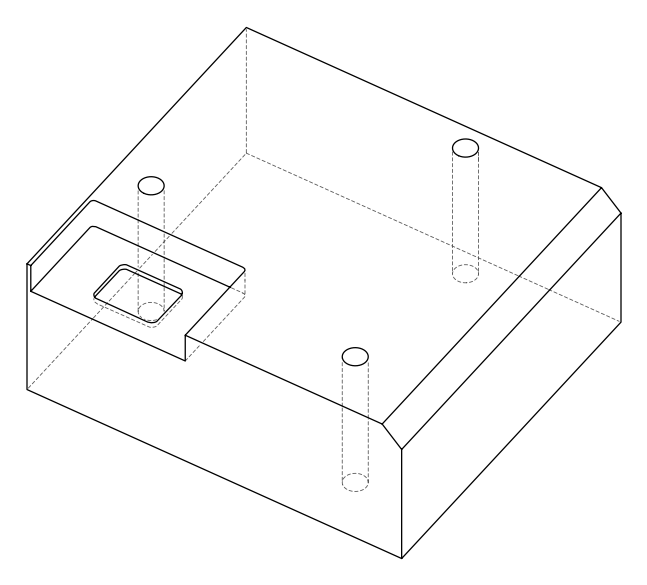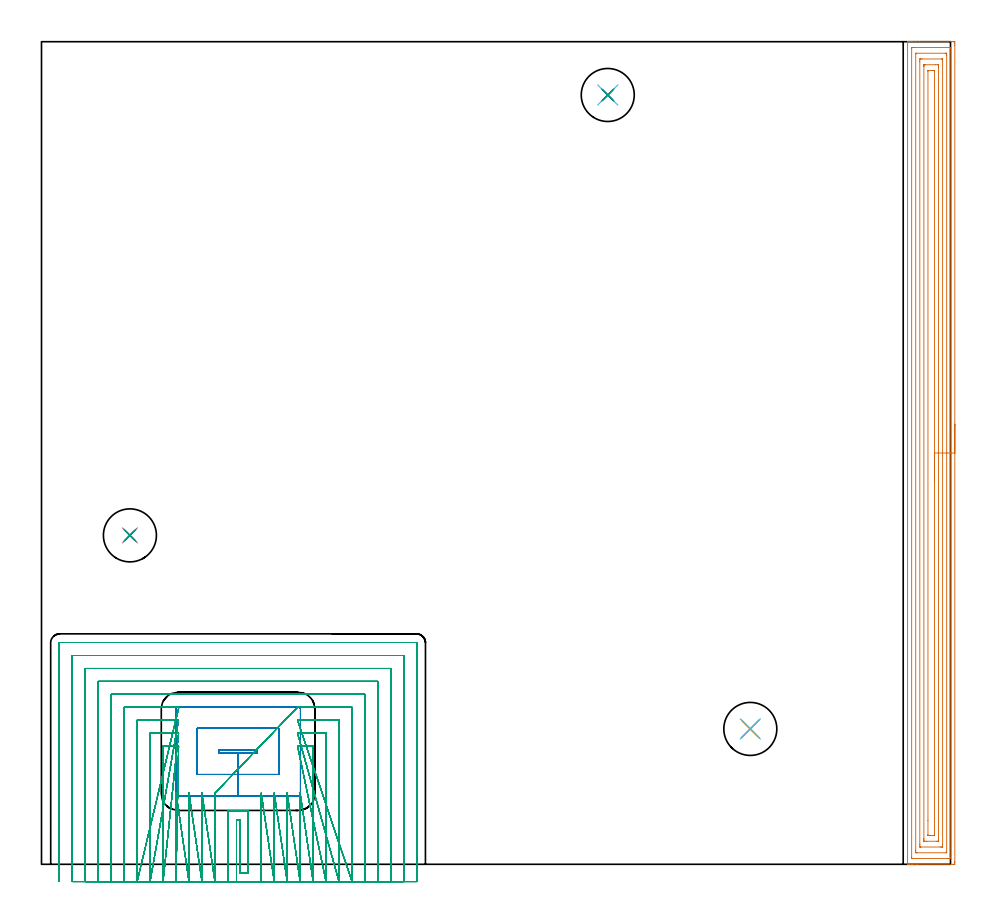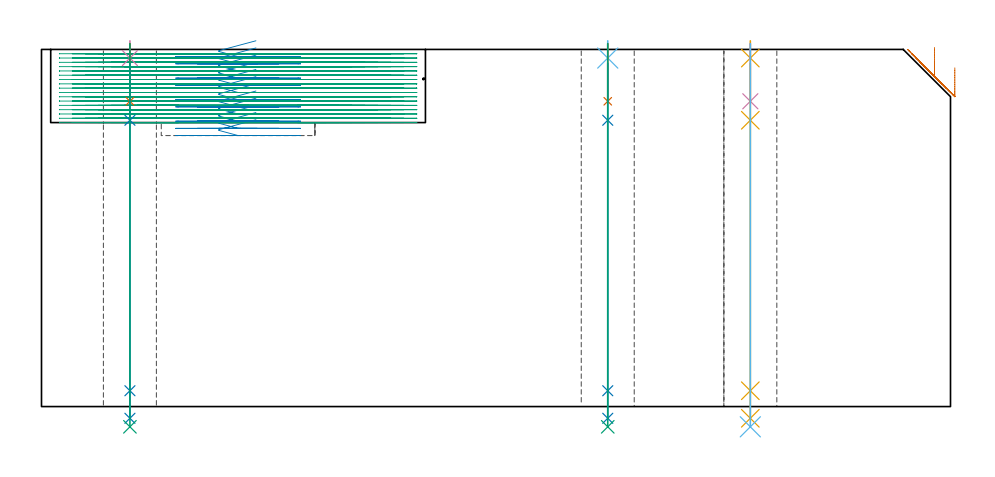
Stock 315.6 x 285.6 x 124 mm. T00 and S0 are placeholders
(PLAN: 15 operations, 12 tool changes, 160 min)
(1 AREA_MILL | FG_CHAMFER_SURFACE | UGT0205_001 | 14.03 min | 38400 mm3)
(2 MILL_RECTANGULAR_POCKET | POCKET_RECTANGULAR_STRAIGHT | UGT0201_101 | Follow Part, ap 2.5, ae 75% | 7.77 min | 64505 mm3)
(3 MILL_SLOT | SLOT_PARTIAL_RECTANGULAR | NXT0201_008 | Follow Part, ap 1.5, ae 75% | 134.37 min | 209512 mm3)
(4 SPOT_DRILL | STEP1HOLE | NXT0321_9005460120000 | 0.05 min | 172 mm3)
(5 SPOT_DRILL_1 | STEP1HOLE_1 | NXT0321_9005460120000 | 0.05 min | 173 mm3)
(6 SPOT_DRILL_2 | STEP1HOLE_2 | NXT0321_9005460120000 | 0.05 min | 182 mm3)
(7 DRILL_BLIND_HOLE_INTO_CENTER | STEP1HOLE | NXT0301_128 | 0.08 min | 1730 mm3)
(8 GUN_DRILL_THROUGH_HOLE | STEP1HOLE | UGT0307_008 | 0.61 min | 10134 mm3)
(9 DRILL_TO_ENLARGE_THROUGH_HOLE | STEP1HOLE | UGT0301_253 | 0.53 min | 20892 mm3)
(10 DRILL_BLIND_HOLE_INTO_CENTER_1 | STEP1HOLE_1 | NXT0301_128 | 0.08 min | 1728 mm3)
(11 GUN_DRILL_THROUGH_HOLE_1 | STEP1HOLE_1 | UGT0307_008 | 0.61 min | 10140 mm3)
(12 DRILL_TO_ENLARGE_THROUGH_HOLE_1 | STEP1HOLE_1 | UGT0301_253 | 0.53 min | 20884 mm3)
(13 DRILL_BLIND_HOLE_INTO_CENTER_2 | STEP1HOLE_2 | NXT0301_128 | 0.08 min | 1728 mm3)
(14 GUN_DRILL_THROUGH_HOLE_2 | STEP1HOLE_2 | UGT0307_008 | 0.61 min | 10137 mm3)
(15 DRILL_TO_ENLARGE_THROUGH_HOLE_2 | STEP1HOLE_2 | UGT0301_253 | 0.53 min | 20891 mm3)
(TOOL UGT0205_001 | Chamfer Mill 20 x 3 x 45 deg. | D20 FL50 Z2)
(TOOL UGT0201_101 | End Mill 10 mm | D10 FL12 Z2)
(TOOL NXT0201_008 | ENDMILL 6mm [2P460-0600-NA 1630] | D6 FL26 Z6)
(TOOL NXT0321_9005460120000 | NC Spot Drill, 142deg, 12mm, Carbide, Uncoated | D12 PA142 FL30 Z2)
(TOOL NXT0301_128 | Carbide Drill 12mm [861.1-1200-036A1-GP GC34] | D12 PA150 FL37.4 Z2)
(TOOL UGT0307_008 | Gun Drill 11 mm | D11 PA130 FL24 Z1)
(TOOL UGT0301_253 | Twist Drill 18.4 mm | D18.4 PA118 FL135 Z2)
(OP 1 AREA_MILL)
G17 G21 G94 G90
T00 M6
G54
G17 G0 G90 X317.1 Y152.8 S1061 M3
G43 Z134. H0
Z117.6
G94 G1 Y152.762 Z116.728 F250.
Y152.648 Z115.863
Y152.459 Z115.012
Y152.197 Z114.18
Y151.863 Z113.374
Y151.46 Z112.6
Y150.992 Z111.864
Y150.46 Z111.172
Y149.871 Z110.529
Y149.228 Z109.94
Y148.536 Z109.408
Y147.8 Z108.94
Y147.026 Z108.537
Y146.22 Z108.203
Y145.388 Z107.941
Y144.536 Z107.752
Y143.672 Z107.638
Y142.8 Z107.6
Y0.912
X317.099 Y0.629 Z107.601
X317.094 Y0.024 Z107.604
X317.092 Y0.007 Z107.606
X316.489 Y0. Z108.208
X303.989 Z120.705
X302.567 Z122.129
X302.204 Z122.492
X301.476 Z123.224
X301.198 Z123.502
X300.767 Z123.925
X300.733 Z123.958
X300.703 Y0.009 Z123.988
X300.7 Y0.182 Z124.
Y285.418
X300.703 Y285.59 Z123.988
X300.765 Y285.593 Z123.927
X301.198 Y285.6 Z123.502
X301.476 Z123.224
X302.204 Z122.492
X303.46 Z121.237
X304.882 Z119.813
X315.861 Z108.837
X316.489 Y285.597 Z108.208
X317.092 Y285.593 Z107.606
X317.094 Y285.576 Z107.604
X317.099 Y284.971 Z107.601
X317.1 Y284.359 Z107.6
Y142.8
X315.686 Z109.014
Y2.328
X315.685 Y2.238 Z109.015
X315.681 Y2.059 Z109.019
X315.679 Y2.014 Z109.021
X315.672 Y2.009 Z109.028
X315.648 Y2.005 Z109.052
X315.596 Y2.002 Z109.104
X315.12 Y2. Z109.58
X314.703 Z109.997
X302.204 Y2.001 Z122.496
X302.144 Y2.003 Z122.556
X302.128 Y2.006 Z122.572
X302.124 Y2.008 Z122.576
X302.121 Y2.031 Z122.579
X302.117 Y2.149 Z122.583
X302.115 Y2.328 Z122.585
X302.114 Y2.418 Z122.586
Y283.272
X302.115 Y283.362 Z122.585
X302.119 Y283.54 Z122.581
X302.121 Y283.586 Z122.579
X302.128 Y283.59 Z122.572
X302.152 Y283.595 Z122.548
X302.204 Y283.598 Z122.496
X302.68 Y283.6 Z122.02
X303.097 Z121.603
X315.596 Y283.599 Z109.104
X315.656 Y283.598 Z109.044
X315.672 Y283.595 Z109.028
X315.677 Y283.592 Z109.023
X315.679 Y283.569 Z109.021
X315.683 Y283.451 Z109.017
X315.685 Y283.272 Z109.015
X315.686 Y283.182 Z109.014
Y142.8
X314.272 Z110.428
X314.271 Y4.206 Z110.429
X314.27 Y4.091 Z110.43
X314.268 Y4.034 Z110.432
X314.266 Y4.013 Z110.434
X314.221 Y4.01 Z110.479
X314.015 Y4.001 Z110.685
X303.989 Y4. Z120.711
X303.784 Y4.002 Z120.916
X303.647 Y4.005 Z121.053
X303.543 Y4.01 Z121.157
X303.535 Y4.054 Z121.165
X303.533 Y4.206 Z121.167
X303.529 Y4.667 Z121.171
Y281.394
X303.53 Y281.509 Z121.17
X303.532 Y281.566 Z121.168
X303.535 Y281.586 Z121.165
X303.579 Y281.59 Z121.121
X303.785 Y281.599 Z120.915
X313.811 Y281.6 Z110.889
X314.016 Y281.598 Z110.684
X314.153 Y281.595 Z110.547
X314.257 Y281.59 Z110.443
X314.265 Y281.546 Z110.435
X314.267 Y281.394 Z110.433
X314.271 Y280.933 Z110.429
X314.272 Y142.8 Z110.428
X312.857 Z111.843
Y6.888
X312.852 Y6.06 Z111.848
X312.85 Y6.01 Z111.85
X312.801 Y6.006 Z111.899
X312.69 Y6.003 Z112.01
X312.468 Y6.001 Z112.232
X312.025 Y6. Z112.675
X305.329 Y6.001 Z119.371
X305.109 Y6.003 Z119.591
X304.999 Y6.006 Z119.701
X304.951 Y6.01 Z119.749
X304.949 Y6.049 Z119.751
X304.943 Y6.828 Z119.757
Y6.888
Y278.712
X304.948 Y279.54 Z119.752
X304.95 Y279.59 Z119.75
X304.999 Y279.594 Z119.701
X305.11 Y279.597 Z119.59
X305.332 Y279.599 Z119.368
X305.775 Y279.6 Z118.925
X312.471 Y279.599 Z112.229
X312.691 Y279.597 Z112.009
X312.801 Y279.594 Z111.899
X312.849 Y279.59 Z111.851
X312.851 Y279.551 Z111.849
X312.857 Y278.772 Z111.843
Y278.712
Y142.8
X311.443 Z113.257
Y8.677
X311.442 Y8.367 Z113.258
X311.438 Y8.054 Z113.262
X311.436 Y8.018 Z113.264
X311.426 Y8.01 Z113.274
X311.385 Y8.006 Z113.315
X311.301 Y8.002 Z113.399
X311.132 Y8.001 Z113.568
X310.915 Y8. Z113.785
X307.344 Z117.356
X306.668 Y8.002 Z118.032
X306.447 Y8.004 Z118.253
X306.375 Y8.01 Z118.325
X306.364 Y8.031 Z118.336
X306.362 Y8.089 Z118.338
X306.358 Y8.677 Z118.342
X306.357 Y8.988 Z118.343
Y276.923
X306.358 Y277.233 Z118.342
X306.362 Y277.546 Z118.338
X306.364 Y277.582 Z118.336
X306.375 Y277.59 Z118.325
X306.415 Y277.594 Z118.285
X306.499 Y277.598 Z118.201
X306.668 Y277.599 Z118.032
X306.885 Y277.6 Z117.815
X310.456 Z114.244
X311.132 Y277.598 Z113.568
X311.353 Y277.596 Z113.347
X311.425 Y277.59 Z113.275
X311.436 Y277.569 Z113.264
X311.439 Y277.511 Z113.261
X311.442 Y276.923 Z113.258
X311.443 Y276.612 Z113.257
Y142.8
X310.029 Z114.671
X310.028 Y10.465 Z114.672
X310.025 Y10.123 Z114.675
X310.022 Y10.04 Z114.678
X310.016 Y10.01 Z114.684
X309.965 Y10.007 Z114.735
X309.809 Y10.001 Z114.891
X308.454 Y10. Z116.246
X308.024 Y10.002 Z116.676
X307.821 Y10.009 Z116.879
X307.778 Y10.012 Z116.922
X307.775 Y10.086 Z116.925
X307.772 Y10.253 Z116.928
X307.771 Y15.203 Z116.929
X307.772 Y275.135 Z116.928
X307.775 Y275.477 Z116.925
X307.778 Y275.56 Z116.922
X307.784 Y275.59 Z116.916
X307.835 Y275.593 Z116.865
X307.991 Y275.599 Z116.709
X309.346 Y275.6 Z115.354
X309.776 Y275.598 Z114.924
X309.979 Y275.591 Z114.721
X310.022 Y275.588 Z114.678
X310.025 Y275.514 Z114.675
X310.028 Y275.347 Z114.672
X310.029 Y270.337 Z114.671
Y142.8
Y141.928 Z114.709
Y141.064 Z114.823
Y140.212 Z115.012
Y139.38 Z115.274
Y138.574 Z115.608
Y137.8 Z116.011
Y137.064 Z116.48
Y136.372 Z117.011
Y135.729 Z117.6
Y135.14 Z118.243
Y134.608 Z118.935
Y134.14 Z119.671
Y133.737 Z120.445
Y133.403 Z121.251
Y133.141 Z122.083
Y132.952 Z122.935
Y132.838 Z123.799
Y132.8 Z124.671
G0 Z134.
M5
M2
(OP 2 MILL_RECTANGULAR_POCKET)
G17 G21 G94 G90
T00 M6
G54
G17 G0 G90 X74.445 Y39.7 S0 M3
G43 Z134. H0
Z127.
G94 G1 X61.6 Z123.558 F250.
Y38.7 Z123.29
X68.25 Z121.508
X74.9 F500.
Y39.7
X61.6
Y38.7
X68.25
Y31.2
X82.4
Y47.2
X54.1
Y31.2
X68.25
Y23.7
X89.1
G3 X89.9 Y24.5 R0.8
G1 Y53.9
G3 X89.1 Y54.7 R0.8
G1 X47.4
G3 X46.6 Y53.9 R0.8
G1 Y24.5
G3 X47.4 Y23.7 R0.8
G1 X68.25
X69.25
G0 X74.445 Y39.7 Z124.508
G1 X61.6 Z121.066 F250.
Y38.7 Z120.798
X68.25 Z119.017
X74.9 F500.
Y39.7
X61.6
Y38.7
X68.25
Y31.2
X82.4
Y47.2
X54.1
Y31.2
X68.25
Y23.7
X89.1
G3 X89.9 Y24.5 R0.8
G1 Y53.9
G3 X89.1 Y54.7 R0.8
G1 X47.4
G3 X46.6 Y53.9 R0.8
G1 Y24.5
G3 X47.4 Y23.7 R0.8
G1 X68.25
X69.25
G0 X74.445 Y39.7 Z122.017
G1 X61.6 Z118.575 F250.
Y38.7 Z118.307
X68.25 Z116.525
X74.9 F500.
Y39.7
X61.6
Y38.7
X68.25
Y31.2
X82.4
Y47.2
X54.1
Y31.2
X68.25
Y23.7
X89.1
G3 X89.9 Y24.5 R0.8
G1 Y53.9
G3 X89.1 Y54.7 R0.8
G1 X47.4
G3 X46.6 Y53.9 R0.8
G1 Y24.5
G3 X47.4 Y23.7 R0.8
G1 X68.25
X69.25
G0 X74.445 Y39.7 Z119.525
G1 X61.6 Z116.083 F250.
Y38.7 Z115.815
X68.25 Z114.033
X74.9 F500.
Y39.7
X61.6
Y38.7
X68.25
Y31.2
X82.4
Y47.2
X54.1
Y31.2
X68.25
Y23.7
X89.1
G3 X89.9 Y24.5 R0.8
G1 Y53.9
G3 X89.1 Y54.7 R0.8
G1 X47.4
G3 X46.6 Y53.9 R0.8
G1 Y24.5
G3 X47.4 Y23.7 R0.8
G1 X68.25
X69.25
G0 X74.445 Y39.7 Z117.033
G1 X61.6 Z113.591 F250.
Y38.7 Z113.323
X68.25 Z111.542
X74.9 F500.
Y39.7
X61.6
Y38.7
X68.25
Y31.2
X82.4
Y47.2
X54.1
Y31.2
X68.25
Y23.7
X89.1
G3 X89.9 Y24.5 R0.8
G1 Y53.9
G3 X89.1 Y54.7 R0.8
G1 X47.4
G3 X46.6 Y53.9 R0.8
G1 Y24.5
G3 X47.4 Y23.7 R0.8
G1 X68.25
X69.25
G0 X74.445 Y39.7 Z114.542
G1 X61.6 Z111.1 F250.
Y38.7 Z110.832
X68.25 Z109.05
X74.9 F500.
Y39.7
X61.6
Y38.7
X68.25
Y31.2
X82.4
Y47.2
X54.1
Y31.2
X68.25
Y23.7
X89.1
G3 X89.9 Y24.5 R0.8
G1 Y53.9
G3 X89.1 Y54.7 R0.8
G1 X47.4
G3 X46.6 Y53.9 R0.8
G1 Y24.5
G3 X47.4 Y23.7 R0.8
G1 X68.25
X69.25
G0 X74.445 Y39.7 Z112.05
G1 X61.6 Z108.608 F250.
Y38.7 Z108.34
X68.25 Z106.558
X74.9 F500.
Y39.7
X61.6
Y38.7
X68.25
Y31.2
X82.4
Y47.2
X54.1
Y31.2
X68.25
Y23.7
X89.1
G3 X89.9 Y24.5 R0.8
G1 Y53.9
G3 X89.1 Y54.7 R0.8
G1 X47.4
G3 X46.6 Y53.9 R0.8
G1 Y24.5
G3 X47.4 Y23.7 R0.8
G1 X68.25
X69.25
G0 X74.445 Y39.7 Z109.558
G1 X61.6 Z106.116 F250.
Y38.7 Z105.848
X68.25 Z104.067
X74.9 F500.
Y39.7
X61.6
Y38.7
X68.25
Y31.2
X82.4
Y47.2
X54.1
Y31.2
X68.25
Y23.7
X89.1
G3 X89.9 Y24.5 R0.8
G1 Y53.9
G3 X89.1 Y54.7 R0.8
G1 X47.4
G3 X46.6 Y53.9 R0.8
G1 Y24.5
G3 X47.4 Y23.7 R0.8
G1 X68.25
X69.25
G0 X74.445 Y39.7 Z107.067
G1 X61.6 Z103.625 F250.
Y38.7 Z103.357
X68.25 Z101.575
X74.9 F500.
Y39.7
X61.6
Y38.7
X68.25
Y31.2
X82.4
Y47.2
X54.1
Y31.2
X68.25
Y23.7
X89.1
G3 X89.9 Y24.5 R0.8
G1 Y53.9
G3 X89.1 Y54.7 R0.8
G1 X47.4
G3 X46.6 Y53.9 R0.8
G1 Y24.5
G3 X47.4 Y23.7 R0.8
G1 X68.25
X69.25
G0 X74.445 Y39.7 Z104.575
G1 X61.6 Z101.133 F250.
Y38.7 Z100.865
X68.25 Z99.083
X74.9 F500.
Y39.7
X61.6
Y38.7
X68.25
Y31.2
X82.4
Y47.2
X54.1
Y31.2
X68.25
Y23.7
X89.1
G3 X89.9 Y24.5 R0.8
G1 Y53.9
G3 X89.1 Y54.7 R0.8
G1 X47.4
G3 X46.6 Y53.9 R0.8
G1 Y24.5
G3 X47.4 Y23.7 R0.8
G1 X68.25
X69.25
G0 X74.445 Y39.7 Z102.083
G1 X61.6 Z98.641 F250.
Y38.7 Z98.374
X68.25 Z96.592
X74.9 F500.
Y39.7
X61.6
Y38.7
X68.25
Y31.2
X82.4
Y47.2
X54.1
Y31.2
X68.25
Y23.7
X89.1
G3 X89.9 Y24.5 R0.8
G1 Y53.9
G3 X89.1 Y54.7 R0.8
G1 X47.4
G3 X46.6 Y53.9 R0.8
G1 Y24.5
G3 X47.4 Y23.7 R0.8
G1 X68.25
X69.25
G0 X74.445 Y39.7 Z99.592
G1 X61.6 Z96.15 F250.
Y38.7 Z95.882
X68.25 Z94.1
X74.9 F500.
Y39.7
X61.6
Y38.7
X68.25
Y31.2
X82.4
Y47.2
X54.1
Y31.2
X68.25
Y23.7
X89.1
G3 X89.9 Y24.5 R0.8
G1 Y53.9
G3 X89.1 Y54.7 R0.8
G1 X47.4
G3 X46.6 Y53.9 R0.8
G1 Y24.5
G3 X47.4 Y23.7 R0.8
G1 X68.25
X69.25
G0 Z134.
M5
M2
(OP 3 MILL_SLOT)
G17 G21 G94 G90
T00 M6
G54
G17 G0 G90 X67.7 Y-6. S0 M3
G43 Z134. H1
Z122.506
G94 G1 Y-3. F250.
Y15.5 F500.
X68.8
Y-3.
X71.8
Y18.5
X64.7
Y-3.
Y-6. F250.
X76.3
Y-3.
Y21.7 F500.
Y24.7 F250.
X80.8 Y-6. F500.
Y-3. F250.
Y21.7 F500.
Y24.7 F250.
X85.3 Y-6. F500.
Y-3. F250.
Y21.7 F500.
Y24.7 F250.
X89.8 Y-6. F500.
Y-3. F250.
Y21.8 F500.
Y24.8 F250.
X94.3 Y-6. F500.
Y-3. F250.
Y41. F500.
X91.9
X88.9 F250.
X98.8 Y-6. F500.
Y-3. F250.
Y45.5 F500.
X91.9
X88.9 F250.
X103.3 Y-6. F500.
Y-3. F250.
Y50. F500.
X91.9
X88.9 F250.
X107.8 Y-6. F500.
Y-3. F250.
Y54.5 F500.
X91.824
X88.824 F250.
X60.2 Y24.7 F500.
Y21.7 F250.
Y-3. F500.
Y-6. F250.
X55.7 Y24.7 F500.
Y21.7 F250.
Y-3. F500.
Y-6. F250.
X51.2 Y24.7 F500.
Y21.7 F250.
Y-3. F500.
Y-6. F250.
X46.7 Y24.802 F500.
Y21.802 F250.
Y-3. F500.
Y-6. F250.
X47.6 Y41. F500.
X44.6 F250.
X42.2 F500.
Y-3.
Y-6. F250.
X47.6 Y45.5 F500.
X44.6 F250.
X37.7 F500.
Y-3.
Y-6. F250.
X47.6 Y50. F500.
X44.6 F250.
X33.2 F500.
Y-3.
Y-6. F250.
X47.675 Y54.5 F500.
X44.675 F250.
X28.7 F500.
Y-3.
Y-6. F250.
X112.3
Y-3.
Y59. F500.
X24.2
Y-3.
Y-6. F250.
X116.8
Y-3.
Y63.5 F500.
X19.7
Y-3.
Y-6. F250.
X121.3
Y-3.
Y68. F500.
X15.2
Y-3.
Y-6. F250.
X125.8
Y-3.
Y72.5 F500.
X10.7
Y-3.
Y-6. F250.
X130.3
Y-3.
Y76.9 F500.
X130.295 Y76.955
X130.255 Y76.995
X130.2 Y77.
X6.3
X6.245 Y76.995
X6.205 Y76.955
X6.2 Y76.9
Y-3.
Y-6. F250.
G0 X67.7 Z121.012
G1 Y-3.
Y15.5 F500.
X68.8
Y-3.
X71.8
Y18.5
X64.7
Y-3.
Y-6. F250.
X76.3
Y-3.
Y21.7 F500.
Y24.7 F250.
X80.8 Y-6. F500.
Y-3. F250.
Y21.7 F500.
Y24.7 F250.
X85.3 Y-6. F500.
Y-3. F250.
Y21.7 F500.
Y24.7 F250.
X89.8 Y-6. F500.
Y-3. F250.
Y21.801 F500.
Y24.801 F250.
X94.3 Y-6. F500.
Y-3. F250.
Y41. F500.
X91.9
X88.9 F250.
X98.8 Y-6. F500.
Y-3. F250.
Y45.5 F500.
X91.9
X88.9 F250.
X103.3 Y-6. F500.
Y-3. F250.
Y50. F500.
X91.9
X88.9 F250.
X107.8 Y-6. F500.
Y-3. F250.
Y54.5 F500.
X91.824
X88.824 F250.
X60.2 Y24.7 F500.
Y21.7 F250.
Y-3. F500.
Y-6. F250.
X55.7 Y24.7 F500.
Y21.7 F250.
Y-3. F500.
Y-6. F250.
X51.2 Y24.7 F500.
Y21.7 F250.
Y-3. F500.
Y-6. F250.
X46.7 Y24.802 F500.
Y21.802 F250.
Y-3. F500.
Y-6. F250.
X47.6 Y41. F500.
X44.6 F250.
X42.2 F500.
Y-3.
Y-6. F250.
X47.6 Y45.5 F500.
X44.6 F250.
X37.7 F500.
Y-3.
Y-6. F250.
X47.6 Y50. F500.
X44.6 F250.
X33.2 F500.
Y-3.
Y-6. F250.
X47.675 Y54.5 F500.
X44.675 F250.
X28.7 F500.
Y-3.
Y-6. F250.
X112.3
Y-3.
Y59. F500.
X24.2
Y-3.
Y-6. F250.
X116.8
Y-3.
Y63.5 F500.
X19.7
Y-3.
Y-6. F250.
X121.3
Y-3.
Y68. F500.
X15.2
Y-3.
Y-6. F250.
X125.8
Y-3.
Y72.5 F500.
X10.7
Y-3.
Y-6. F250.
X130.3
Y-3.
Y76.9 F500.
X130.295 Y76.955
X130.255 Y76.995
X130.2 Y77.
X6.3
X6.245 Y76.995
X6.205 Y76.955
X6.2 Y76.9
Y-3.
Y-6. F250.
G0 X67.7 Z119.518
G1 Y-3.
Y15.5 F500.
X68.8
Y-3.
X71.8
Y18.5
X64.7
Y-3.
Y-6. F250.
X76.3
Y-3.
Y21.7 F500.
Y24.7 F250.
X80.8 Y-6. F500.
Y-3. F250.
Y21.7 F500.
Y24.7 F250.
X85.3 Y-6. F500.
Y-3. F250.
Y21.7 F500.
Y24.7 F250.
X89.8 Y-6. F500.
Y-3. F250.
Y21.801 F500.
Y24.801 F250.
X94.3 Y-6. F500.
Y-3. F250.
Y41. F500.
X91.9
X88.9 F250.
X98.8 Y-6. F500.
Y-3. F250.
Y45.5 F500.
X91.9
X88.9 F250.
X103.3 Y-6. F500.
Y-3. F250.
Y50. F500.
X91.9
X88.9 F250.
X107.8 Y-6. F500.
Y-3. F250.
Y54.5 F500.
X91.824
X88.824 F250.
X60.2 Y24.7 F500.
Y21.7 F250.
Y-3. F500.
Y-6. F250.
X55.7 Y24.7 F500.
Y21.7 F250.
Y-3. F500.
Y-6. F250.
X51.2 Y24.7 F500.
Y21.7 F250.
Y-3. F500.
Y-6. F250.
X46.7 Y24.802 F500.
Y21.802 F250.
Y-3. F500.
Y-6. F250.
X47.6 Y41. F500.
X44.6 F250.
X42.2 F500.
Y-3.
Y-6. F250.
X47.6 Y45.5 F500.
X44.6 F250.
X37.7 F500.
Y-3.
Y-6. F250.
X47.6 Y50. F500.
X44.6 F250.
X33.2 F500.
Y-3.
Y-6. F250.
X47.675 Y54.5 F500.
X44.675 F250.
X28.7 F500.
Y-3.
Y-6. F250.
X112.3
Y-3.
Y59. F500.
X24.2
Y-3.
Y-6. F250.
X116.8
Y-3.
Y63.5 F500.
X19.7
Y-3.
Y-6. F250.
X121.3
Y-3.
Y68. F500.
X15.2
Y-3.
Y-6. F250.
X125.8
Y-3.
Y72.5 F500.
X10.7
Y-3.
Y-6. F250.
X130.3
Y-3.
Y76.9 F500.
X130.295 Y76.955
X130.255 Y76.995
X130.2 Y77.
X6.3
X6.245 Y76.995
X6.205 Y76.955
X6.2 Y76.9
Y-3.
Y-6. F250.
G0 X67.7 Z118.023
G1 Y-3.
Y15.5 F500.
X68.8
Y-3.
X71.8
Y18.5
X64.7
Y-3.
Y-6. F250.
X76.3
Y-3.
Y21.7 F500.
Y24.7 F250.
X80.8 Y-6. F500.
Y-3. F250.
Y21.7 F500.
Y24.7 F250.
X85.3 Y-6. F500.
Y-3. F250.
Y21.7 F500.
Y24.7 F250.
X89.8 Y-6. F500.
Y-3. F250.
Y21.801 F500.
Y24.801 F250.
X94.3 Y-6. F500.
Y-3. F250.
Y41. F500.
X91.9
X88.9 F250.
X98.8 Y-6. F500.
Y-3. F250.
Y45.5 F500.
X91.9
X88.9 F250.
X103.3 Y-6. F500.
Y-3. F250.
Y50. F500.
X91.9
X88.9 F250.
X107.8 Y-6. F500.
Y-3. F250.
Y54.5 F500.
X91.824
X88.824 F250.
X60.2 Y24.7 F500.
Y21.7 F250.
Y-3. F500.
Y-6. F250.
X55.7 Y24.7 F500.
Y21.7 F250.
Y-3. F500.
Y-6. F250.
X51.2 Y24.7 F500.
Y21.7 F250.
Y-3. F500.
Y-6. F250.
X46.7 Y24.802 F500.
Y21.802 F250.
Y-3. F500.
Y-6. F250.
X47.6 Y41. F500.
X44.6 F250.
X42.2 F500.
Y-3.
Y-6. F250.
X47.6 Y45.5 F500.
X44.6 F250.
X37.7 F500.
Y-3.
Y-6. F250.
X47.6 Y50. F500.
X44.6 F250.
X33.2 F500.
Y-3.
Y-6. F250.
X47.675 Y54.5 F500.
X44.675 F250.
X28.7 F500.
Y-3.
Y-6. F250.
X112.3
Y-3.
Y59. F500.
X24.2
Y-3.
Y-6. F250.
X116.8
Y-3.
Y63.5 F500.
X19.7
Y-3.
Y-6. F250.
X121.3
Y-3.
Y68. F500.
X15.2
Y-3.
Y-6. F250.
X125.8
Y-3.
Y72.5 F500.
X10.7
Y-3.
Y-6. F250.
X130.3
Y-3.
Y76.9 F500.
X130.295 Y76.955
X130.255 Y76.995
X130.2 Y77.
X6.3
X6.245 Y76.995
X6.205 Y76.955
X6.2 Y76.9
Y-3.
Y-6. F250.
G0 X67.7 Z116.529
G1 Y-3.
Y15.5 F500.
X68.8
Y-3.
X71.8
Y18.5
X64.7
Y-3.
Y-6. F250.
X76.3
Y-3.
Y21.7 F500.
Y24.7 F250.
X80.8 Y-6. F500.
Y-3. F250.
Y21.7 F500.
Y24.7 F250.
X85.3 Y-6. F500.
Y-3. F250.
Y21.7 F500.
Y24.7 F250.
X89.8 Y-6. F500.
Y-3. F250.
Y21.801 F500.
Y24.801 F250.
X94.3 Y-6. F500.
Y-3. F250.
Y41. F500.
X91.9
X88.9 F250.
X98.8 Y-6. F500.
Y-3. F250.
Y45.5 F500.
X91.9
X88.9 F250.
X103.3 Y-6. F500.
Y-3. F250.
Y50. F500.
X91.9
X88.9 F250.
X107.8 Y-6. F500.
Y-3. F250.
Y54.5 F500.
X91.824
X88.824 F250.
X60.2 Y24.7 F500.
Y21.7 F250.
Y-3. F500.
Y-6. F250.
X55.7 Y24.7 F500.
Y21.7 F250.
Y-3. F500.
Y-6. F250.
X51.2 Y24.7 F500.
Y21.7 F250.
Y-3. F500.
Y-6. F250.
X46.7 Y24.802 F500.
Y21.802 F250.
Y-3. F500.
Y-6. F250.
X47.6 Y41. F500.
X44.6 F250.
X42.2 F500.
Y-3.
Y-6. F250.
X47.6 Y45.5 F500.
X44.6 F250.
X37.7 F500.
Y-3.
Y-6. F250.
X47.6 Y50. F500.
X44.6 F250.
X33.2 F500.
Y-3.
Y-6. F250.
X47.675 Y54.5 F500.
X44.675 F250.
X28.7 F500.
Y-3.
Y-6. F250.
X112.3
Y-3.
Y59. F500.
X24.2
Y-3.
Y-6. F250.
X116.8
Y-3.
Y63.5 F500.
X19.7
Y-3.
Y-6. F250.
X121.3
Y-3.
Y68. F500.
X15.2
Y-3.
Y-6. F250.
X125.8
Y-3.
Y72.5 F500.
X10.7
Y-3.
Y-6. F250.
X130.3
Y-3.
Y76.9 F500.
X130.295 Y76.955
X130.255 Y76.995
X130.2 Y77.
X6.3
X6.245 Y76.995
X6.205 Y76.955
X6.2 Y76.9
Y-3.
Y-6. F250.
G0 X67.7 Z115.035
G1 Y-3.
Y15.5 F500.
X68.8
Y-3.
X71.8
Y18.5
X64.7
Y-3.
Y-6. F250.
X76.3
Y-3.
Y21.7 F500.
Y24.7 F250.
X80.8 Y-6. F500.
Y-3. F250.
Y21.7 F500.
Y24.7 F250.
X85.3 Y-6. F500.
Y-3. F250.
Y21.7 F500.
Y24.7 F250.
X89.8 Y-6. F500.
Y-3. F250.
Y21.8 F500.
Y24.8 F250.
X94.3 Y-6. F500.
Y-3. F250.
Y41. F500.
X91.9
X88.9 F250.
X98.8 Y-6. F500.
Y-3. F250.
Y45.5 F500.
X91.9
X88.9 F250.
X103.3 Y-6. F500.
Y-3. F250.
Y50. F500.
X91.9
X88.9 F250.
X107.8 Y-6. F500.
Y-3. F250.
Y54.5 F500.
X91.824
X88.824 F250.
X60.2 Y24.7 F500.
Y21.7 F250.
Y-3. F500.
Y-6. F250.
X55.7 Y24.7 F500.
Y21.7 F250.
Y-3. F500.
Y-6. F250.
X51.2 Y24.7 F500.
Y21.7 F250.
Y-3. F500.
Y-6. F250.
X46.7 Y24.802 F500.
Y21.802 F250.
Y-3. F500.
Y-6. F250.
X47.6 Y41. F500.
X44.6 F250.
X42.2 F500.
Y-3.
Y-6. F250.
X47.6 Y45.5 F500.
X44.6 F250.
X37.7 F500.
Y-3.
Y-6. F250.
X47.6 Y50. F500.
X44.6 F250.
X33.2 F500.
Y-3.
Y-6. F250.
X47.675 Y54.5 F500.
X44.675 F250.
X28.7 F500.
Y-3.
Y-6. F250.
X112.3
Y-3.
Y59. F500.
X24.2
Y-3.
Y-6. F250.
X116.8
Y-3.
Y63.5 F500.
X19.7
Y-3.
Y-6. F250.
X121.3
Y-3.
Y68. F500.
X15.2
Y-3.
Y-6. F250.
X125.8
Y-3.
Y72.5 F500.
X10.7
Y-3.
Y-6. F250.
X130.3
Y-3.
Y76.9 F500.
X130.295 Y76.955
X130.255 Y76.995
X130.2 Y77.
X6.3
X6.245 Y76.995
X6.205 Y76.955
X6.2 Y76.9
Y-3.
Y-6. F250.
G0 X67.7 Z113.541
G1 Y-3.
Y15.5 F500.
X68.8
Y-3.
X71.8
Y18.5
X64.7
Y-3.
Y-6. F250.
X76.3
Y-3.
Y21.7 F500.
Y24.7 F250.
X80.8 Y-6. F500.
Y-3. F250.
Y21.7 F500.
Y24.7 F250.
X85.3 Y-6. F500.
Y-3. F250.
Y21.7 F500.
Y24.7 F250.
X89.8 Y-6. F500.
Y-3. F250.
Y21.8 F500.
Y24.8 F250.
X94.3 Y-6. F500.
Y-3. F250.
Y41. F500.
X91.9
X88.9 F250.
X98.8 Y-6. F500.
Y-3. F250.
Y45.5 F500.
X91.9
X88.9 F250.
X103.3 Y-6. F500.
Y-3. F250.
Y50. F500.
X91.9
X88.9 F250.
X107.8 Y-6. F500.
Y-3. F250.
Y54.5 F500.
X91.824
X88.824 F250.
X60.2 Y24.7 F500.
Y21.7 F250.
Y-3. F500.
Y-6. F250.
X55.7 Y24.7 F500.
Y21.7 F250.
Y-3. F500.
Y-6. F250.
X51.2 Y24.7 F500.
Y21.7 F250.
Y-3. F500.
Y-6. F250.
X46.7 Y24.802 F500.
Y21.802 F250.
Y-3. F500.
Y-6. F250.
X47.6 Y41. F500.
X44.6 F250.
X42.2 F500.
Y-3.
Y-6. F250.
X47.6 Y45.5 F500.
X44.6 F250.
X37.7 F500.
Y-3.
Y-6. F250.
X47.6 Y50. F500.
X44.6 F250.
X33.2 F500.
Y-3.
Y-6. F250.
X47.675 Y54.5 F500.
X44.675 F250.
X28.7 F500.
Y-3.
Y-6. F250.
X112.3
Y-3.
Y59. F500.
X24.2
Y-3.
Y-6. F250.
X116.8
Y-3.
Y63.5 F500.
X19.7
Y-3.
Y-6. F250.
X121.3
Y-3.
Y68. F500.
X15.2
Y-3.
Y-6. F250.
X125.8
Y-3.
Y72.5 F500.
X10.7
Y-3.
Y-6. F250.
X130.3
Y-3.
Y76.9 F500.
X130.295 Y76.955
X130.255 Y76.995
X130.2 Y77.
X6.3
X6.245 Y76.995
X6.205 Y76.955
X6.2 Y76.9
Y-3.
Y-6. F250.
G0 X67.7 Z112.047
G1 Y-3.
Y15.5 F500.
X68.8
Y-3.
X71.8
Y18.5
X64.7
Y-3.
Y-6. F250.
X76.3
Y-3.
Y21.7 F500.
Y24.7 F250.
X80.8 Y-6. F500.
Y-3. F250.
Y21.7 F500.
Y24.7 F250.
X85.3 Y-6. F500.
Y-3. F250.
Y21.7 F500.
Y24.7 F250.
X89.8 Y-6. F500.
Y-3. F250.
Y21.8 F500.
Y24.8 F250.
X94.3 Y-6. F500.
Y-3. F250.
Y41. F500.
X91.9
X88.9 F250.
X98.8 Y-6. F500.
Y-3. F250.
Y45.5 F500.
X91.9
X88.9 F250.
X103.3 Y-6. F500.
Y-3. F250.
Y50. F500.
X91.9
X88.9 F250.
X107.8 Y-6. F500.
Y-3. F250.
Y54.5 F500.
X91.824
X88.824 F250.
X60.2 Y24.7 F500.
Y21.7 F250.
Y-3. F500.
Y-6. F250.
X55.7 Y24.7 F500.
Y21.7 F250.
Y-3. F500.
Y-6. F250.
X51.2 Y24.7 F500.
Y21.7 F250.
Y-3. F500.
Y-6. F250.
X46.7 Y24.802 F500.
Y21.802 F250.
Y-3. F500.
Y-6. F250.
X47.6 Y41. F500.
X44.6 F250.
X42.2 F500.
Y-3.
Y-6. F250.
X47.6 Y45.5 F500.
X44.6 F250.
X37.7 F500.
Y-3.
Y-6. F250.
X47.6 Y50. F500.
X44.6 F250.
X33.2 F500.
Y-3.
Y-6. F250.
X47.675 Y54.5 F500.
X44.675 F250.
X28.7 F500.
Y-3.
Y-6. F250.
X112.3
Y-3.
Y59. F500.
X24.2
Y-3.
Y-6. F250.
X116.8
Y-3.
Y63.5 F500.
X19.7
Y-3.
Y-6. F250.
X121.3
Y-3.
Y68. F500.
X15.2
Y-3.
Y-6. F250.
X125.8
Y-3.
Y72.5 F500.
X10.7
Y-3.
Y-6. F250.
X130.3
Y-3.
Y76.9 F500.
X130.295 Y76.955
X130.255 Y76.995
X130.2 Y77.
X6.3
X6.245 Y76.995
X6.205 Y76.955
X6.2 Y76.9
Y-3.
Y-6. F250.
G0 X67.7 Z110.553
G1 Y-3.
Y15.5 F500.
X68.8
Y-3.
X71.8
Y18.5
X64.7
Y-3.
Y-6. F250.
X76.3
Y-3.
Y21.7 F500.
Y24.7 F250.
X80.8 Y-6. F500.
Y-3. F250.
Y21.7 F500.
Y24.7 F250.
X85.3 Y-6. F500.
Y-3. F250.
Y21.7 F500.
Y24.7 F250.
X89.8 Y-6. F500.
Y-3. F250.
Y21.8 F500.
Y24.8 F250.
X94.3 Y-6. F500.
Y-3. F250.
Y41. F500.
X91.9
X88.9 F250.
X98.8 Y-6. F500.
Y-3. F250.
Y45.5 F500.
X91.9
X88.9 F250.
X103.3 Y-6. F500.
Y-3. F250.
Y50. F500.
X91.9
X88.9 F250.
X107.8 Y-6. F500.
Y-3. F250.
Y54.5 F500.
X91.824
X88.824 F250.
X60.2 Y24.7 F500.
Y21.7 F250.
Y-3. F500.
Y-6. F250.
X55.7 Y24.7 F500.
Y21.7 F250.
Y-3. F500.
Y-6. F250.
X51.2 Y24.7 F500.
Y21.7 F250.
Y-3. F500.
Y-6. F250.
X46.7 Y24.802 F500.
Y21.802 F250.
Y-3. F500.
Y-6. F250.
X47.6 Y41. F500.
X44.6 F250.
X42.2 F500.
Y-3.
Y-6. F250.
X47.6 Y45.5 F500.
X44.6 F250.
X37.7 F500.
Y-3.
Y-6. F250.
X47.6 Y50. F500.
X44.6 F250.
X33.2 F500.
Y-3.
Y-6. F250.
X47.675 Y54.5 F500.
X44.675 F250.
X28.7 F500.
Y-3.
Y-6. F250.
X112.3
Y-3.
Y59. F500.
X24.2
Y-3.
Y-6. F250.
X116.8
Y-3.
Y63.5 F500.
X19.7
Y-3.
Y-6. F250.
X121.3
Y-3.
Y68. F500.
X15.2
Y-3.
Y-6. F250.
X125.8
Y-3.
Y72.5 F500.
X10.7
Y-3.
Y-6. F250.
X130.3
Y-3.
Y76.9 F500.
X130.295 Y76.955
X130.255 Y76.995
X130.2 Y77.
X6.3
X6.245 Y76.995
X6.205 Y76.955
X6.2 Y76.9
Y-3.
Y-6. F250.
G0 X67.7 Z109.059
G1 Y-3.
Y15.5 F500.
X68.8
Y-3.
X71.8
Y18.5
X64.7
Y-3.
Y-6. F250.
X76.3
Y-3.
Y21.7 F500.
Y24.7 F250.
X80.8 Y-6. F500.
Y-3. F250.
Y21.7 F500.
Y24.7 F250.
X85.3 Y-6. F500.
Y-3. F250.
Y21.7 F500.
Y24.7 F250.
X89.8 Y-6. F500.
Y-3. F250.
Y21.8 F500.
Y24.8 F250.
X94.3 Y-6. F500.
Y-3. F250.
Y41. F500.
X91.9
X88.9 F250.
X98.8 Y-6. F500.
Y-3. F250.
Y45.5 F500.
X91.9
X88.9 F250.
X103.3 Y-6. F500.
Y-3. F250.
Y50. F500.
X91.9
X88.9 F250.
X107.8 Y-6. F500.
Y-3. F250.
Y54.5 F500.
X91.824
X88.824 F250.
X60.2 Y24.7 F500.
Y21.7 F250.
Y-3. F500.
Y-6. F250.
X55.7 Y24.7 F500.
Y21.7 F250.
Y-3. F500.
Y-6. F250.
X51.2 Y24.7 F500.
Y21.7 F250.
Y-3. F500.
Y-6. F250.
X46.7 Y24.802 F500.
Y21.802 F250.
Y-3. F500.
Y-6. F250.
X47.6 Y41. F500.
X44.6 F250.
X42.2 F500.
Y-3.
Y-6. F250.
X47.6 Y45.5 F500.
X44.6 F250.
X37.7 F500.
Y-3.
Y-6. F250.
X47.6 Y50. F500.
X44.6 F250.
X33.2 F500.
Y-3.
Y-6. F250.
X47.675 Y54.5 F500.
X44.675 F250.
X28.7 F500.
Y-3.
Y-6. F250.
X112.3
Y-3.
Y59. F500.
X24.2
Y-3.
Y-6. F250.
X116.8
Y-3.
Y63.5 F500.
X19.7
Y-3.
Y-6. F250.
X121.3
Y-3.
Y68. F500.
X15.2
Y-3.
Y-6. F250.
X125.8
Y-3.
Y72.5 F500.
X10.7
Y-3.
Y-6. F250.
X130.3
Y-3.
Y76.9 F500.
X130.295 Y76.955
X130.255 Y76.995
X130.2 Y77.
X6.3
X6.245 Y76.995
X6.205 Y76.955
X6.2 Y76.9
Y-3.
Y-6. F250.
G0 X67.7 Z107.565
G1 Y-3.
Y15.5 F500.
X68.8
Y-3.
X71.8
Y18.5
X64.7
Y-3.
Y-6. F250.
X76.3
Y-3.
Y21.7 F500.
Y24.7 F250.
X80.8 Y-6. F500.
Y-3. F250.
Y21.7 F500.
Y24.7 F250.
X85.3 Y-6. F500.
Y-3. F250.
Y21.7 F500.
Y24.7 F250.
X89.8 Y-6. F500.
Y-3. F250.
Y21.8 F500.
Y24.8 F250.
X94.3 Y-6. F500.
Y-3. F250.
Y41. F500.
X91.9
X88.9 F250.
X98.8 Y-6. F500.
Y-3. F250.
Y45.5 F500.
X91.9
X88.9 F250.
X103.3 Y-6. F500.
Y-3. F250.
Y50. F500.
X91.9
X88.9 F250.
X107.8 Y-6. F500.
Y-3. F250.
Y54.5 F500.
X91.824
X88.824 F250.
X60.2 Y24.7 F500.
Y21.7 F250.
Y-3. F500.
Y-6. F250.
X55.7 Y24.7 F500.
Y21.7 F250.
Y-3. F500.
Y-6. F250.
X51.2 Y24.7 F500.
Y21.7 F250.
Y-3. F500.
Y-6. F250.
X46.7 Y24.802 F500.
Y21.802 F250.
Y-3. F500.
Y-6. F250.
X47.6 Y41. F500.
X44.6 F250.
X42.2 F500.
Y-3.
Y-6. F250.
X47.6 Y45.5 F500.
X44.6 F250.
X37.7 F500.
Y-3.
Y-6. F250.
X47.6 Y50. F500.
X44.6 F250.
X33.2 F500.
Y-3.
Y-6. F250.
X47.675 Y54.5 F500.
X44.675 F250.
X28.7 F500.
Y-3.
Y-6. F250.
X112.3
Y-3.
Y59. F500.
X24.2
Y-3.
Y-6. F250.
X116.8
Y-3.
Y63.5 F500.
X19.7
Y-3.
Y-6. F250.
X121.3
Y-3.
Y68. F500.
X15.2
Y-3.
Y-6. F250.
X125.8
Y-3.
Y72.5 F500.
X10.7
Y-3.
Y-6. F250.
X130.3
Y-3.
Y76.9 F500.
X130.295 Y76.955
X130.255 Y76.995
X130.2 Y77.
X6.3
X6.245 Y76.995
X6.205 Y76.955
X6.2 Y76.9
Y-3.
Y-6. F250.
G0 X67.7 Z106.071
G1 Y-3.
Y15.5 F500.
X68.8
Y-3.
X71.8
Y18.5
X64.7
Y-3.
Y-6. F250.
X76.3
Y-3.
Y21.7 F500.
Y24.7 F250.
X80.8 Y-6. F500.
Y-3. F250.
Y21.7 F500.
Y24.7 F250.
X85.3 Y-6. F500.
Y-3. F250.
Y21.7 F500.
Y24.7 F250.
X89.8 Y-6. F500.
Y-3. F250.
Y21.8 F500.
Y24.8 F250.
X94.3 Y-6. F500.
Y-3. F250.
Y41. F500.
X91.9
X88.9 F250.
X98.8 Y-6. F500.
Y-3. F250.
Y45.5 F500.
X91.9
X88.9 F250.
X103.3 Y-6. F500.
Y-3. F250.
Y50. F500.
X91.9
X88.9 F250.
X107.8 Y-6. F500.
Y-3. F250.
Y54.5 F500.
X91.824
X88.824 F250.
X60.2 Y24.7 F500.
Y21.7 F250.
Y-3. F500.
Y-6. F250.
X55.7 Y24.7 F500.
Y21.7 F250.
Y-3. F500.
Y-6. F250.
X51.2 Y24.7 F500.
Y21.7 F250.
Y-3. F500.
Y-6. F250.
X46.7 Y24.802 F500.
Y21.802 F250.
Y-3. F500.
Y-6. F250.
X47.6 Y41. F500.
X44.6 F250.
X42.2 F500.
Y-3.
Y-6. F250.
X47.6 Y45.5 F500.
X44.6 F250.
X37.7 F500.
Y-3.
Y-6. F250.
X47.6 Y50. F500.
X44.6 F250.
X33.2 F500.
Y-3.
Y-6. F250.
X47.675 Y54.5 F500.
X44.675 F250.
X28.7 F500.
Y-3.
Y-6. F250.
X112.3
Y-3.
Y59. F500.
X24.2
Y-3.
Y-6. F250.
X116.8
Y-3.
Y63.5 F500.
X19.7
Y-3.
Y-6. F250.
X121.3
Y-3.
Y68. F500.
X15.2
Y-3.
Y-6. F250.
X125.8
Y-3.
Y72.5 F500.
X10.7
Y-3.
Y-6. F250.
X130.3
Y-3.
Y76.9 F500.
X130.295 Y76.955
X130.255 Y76.995
X130.2 Y77.
X6.3
X6.245 Y76.995
X6.205 Y76.955
X6.2 Y76.9
Y-3.
Y-6. F250.
G0 X67.7 Z104.576
G1 Y-3.
Y15.5 F500.
X68.8
Y-3.
X71.8
Y18.5
X64.7
Y-3.
Y-6. F250.
X76.3
Y-3.
Y21.7 F500.
Y24.7 F250.
X80.8 Y-6. F500.
Y-3. F250.
Y21.7 F500.
Y24.7 F250.
X85.3 Y-6. F500.
Y-3. F250.
Y21.7 F500.
Y24.7 F250.
X89.8 Y-6. F500.
Y-3. F250.
Y21.801 F500.
Y24.801 F250.
X94.3 Y-6. F500.
Y-3. F250.
Y41. F500.
X91.9
X88.9 F250.
X98.8 Y-6. F500.
Y-3. F250.
Y45.5 F500.
X91.9
X88.9 F250.
X103.3 Y-6. F500.
Y-3. F250.
Y50. F500.
X91.9
X88.9 F250.
X107.8 Y-6. F500.
Y-3. F250.
Y54.5 F500.
X91.824
X88.824 F250.
X60.2 Y24.7 F500.
Y21.7 F250.
Y-3. F500.
Y-6. F250.
X55.7 Y24.7 F500.
Y21.7 F250.
Y-3. F500.
Y-6. F250.
X51.2 Y24.7 F500.
Y21.7 F250.
Y-3. F500.
Y-6. F250.
X46.7 Y24.802 F500.
Y21.802 F250.
Y-3. F500.
Y-6. F250.
X47.6 Y41. F500.
X44.6 F250.
X42.2 F500.
Y-3.
Y-6. F250.
X47.6 Y45.5 F500.
X44.6 F250.
X37.7 F500.
Y-3.
Y-6. F250.
X47.6 Y50. F500.
X44.6 F250.
X33.2 F500.
Y-3.
Y-6. F250.
X47.675 Y54.5 F500.
X44.675 F250.
X28.7 F500.
Y-3.
Y-6. F250.
X112.3
Y-3.
Y59. F500.
X24.2
Y-3.
Y-6. F250.
X116.8
Y-3.
Y63.5 F500.
X19.7
Y-3.
Y-6. F250.
X121.3
Y-3.
Y68. F500.
X15.2
Y-3.
Y-6. F250.
X125.8
Y-3.
Y72.5 F500.
X10.7
Y-3.
Y-6. F250.
X130.3
Y-3.
Y76.9 F500.
X130.295 Y76.955
X130.255 Y76.995
X130.2 Y77.
X6.3
X6.245 Y76.995
X6.205 Y76.955
X6.2 Y76.9
Y-3.
Y-6. F250.
G0 X67.7 Z103.082
G1 Y-3.
Y15.5 F500.
X68.8
Y-3.
X71.8
Y18.5
X64.7
Y-3.
Y-6. F250.
X76.3
Y-3.
Y21.7 F500.
Y24.7 F250.
X80.8 Y-6. F500.
Y-3. F250.
Y21.7 F500.
Y24.7 F250.
X85.3 Y-6. F500.
Y-3. F250.
Y21.7 F500.
Y24.7 F250.
X89.8 Y-6. F500.
Y-3. F250.
Y21.801 F500.
Y24.801 F250.
X94.3 Y-6. F500.
Y-3. F250.
Y41. F500.
X91.9
X88.9 F250.
X98.8 Y-6. F500.
Y-3. F250.
Y45.5 F500.
X91.9
X88.9 F250.
X103.3 Y-6. F500.
Y-3. F250.
Y50. F500.
X91.9
X88.9 F250.
X107.8 Y-6. F500.
Y-3. F250.
Y54.5 F500.
X91.824
X88.824 F250.
X60.2 Y24.7 F500.
Y21.7 F250.
Y-3. F500.
Y-6. F250.
X55.7 Y24.7 F500.
Y21.7 F250.
Y-3. F500.
Y-6. F250.
X51.2 Y24.7 F500.
Y21.7 F250.
Y-3. F500.
Y-6. F250.
X46.7 Y24.802 F500.
Y21.802 F250.
Y-3. F500.
Y-6. F250.
X47.6 Y41. F500.
X44.6 F250.
X42.2 F500.
Y-3.
Y-6. F250.
X47.6 Y45.5 F500.
X44.6 F250.
X37.7 F500.
Y-3.
Y-6. F250.
X47.6 Y50. F500.
X44.6 F250.
X33.2 F500.
Y-3.
Y-6. F250.
X47.675 Y54.5 F500.
X44.675 F250.
X28.7 F500.
Y-3.
Y-6. F250.
X112.3
Y-3.
Y59. F500.
X24.2
Y-3.
Y-6. F250.
X116.8
Y-3.
Y63.5 F500.
X19.7
Y-3.
Y-6. F250.
X121.3
Y-3.
Y68. F500.
X15.2
Y-3.
Y-6. F250.
X125.8
Y-3.
Y72.5 F500.
X10.7
Y-3.
Y-6. F250.
X130.3
Y-3.
Y76.9 F500.
X130.295 Y76.955
X130.255 Y76.995
X130.2 Y77.
X6.3
X6.245 Y76.995
X6.205 Y76.955
X6.2 Y76.9
Y-3.
Y-6. F250.
G0 X67.7 Z101.588
G1 Y-3.
Y15.5 F500.
X68.8
Y-3.
X71.8
Y18.5
X64.7
Y-3.
Y-6. F250.
X76.3
Y-3.
Y21.7 F500.
Y24.7 F250.
X80.8 Y-6. F500.
Y-3. F250.
Y21.7 F500.
Y24.7 F250.
X85.3 Y-6. F500.
Y-3. F250.
Y21.7 F500.
Y24.7 F250.
X89.8 Y-6. F500.
Y-3. F250.
Y21.801 F500.
Y24.801 F250.
X94.3 Y-6. F500.
Y-3. F250.
Y41. F500.
X91.9
X88.9 F250.
X98.8 Y-6. F500.
Y-3. F250.
Y45.5 F500.
X91.9
X88.9 F250.
X103.3 Y-6. F500.
Y-3. F250.
Y50. F500.
X91.9
X88.9 F250.
X107.8 Y-6. F500.
Y-3. F250.
Y54.5 F500.
X91.824
X88.824 F250.
X60.2 Y24.7 F500.
Y21.7 F250.
Y-3. F500.
Y-6. F250.
X55.7 Y24.7 F500.
Y21.7 F250.
Y-3. F500.
Y-6. F250.
X51.2 Y24.7 F500.
Y21.7 F250.
Y-3. F500.
Y-6. F250.
X46.7 Y24.802 F500.
Y21.802 F250.
Y-3. F500.
Y-6. F250.
X47.6 Y41. F500.
X44.6 F250.
X42.2 F500.
Y-3.
Y-6. F250.
X47.6 Y45.5 F500.
X44.6 F250.
X37.7 F500.
Y-3.
Y-6. F250.
X47.6 Y50. F500.
X44.6 F250.
X33.2 F500.
Y-3.
Y-6. F250.
X47.675 Y54.5 F500.
X44.675 F250.
X28.7 F500.
Y-3.
Y-6. F250.
X112.3
Y-3.
Y59. F500.
X24.2
Y-3.
Y-6. F250.
X116.8
Y-3.
Y63.5 F500.
X19.7
Y-3.
Y-6. F250.
X121.3
Y-3.
Y68. F500.
X15.2
Y-3.
Y-6. F250.
X125.8
Y-3.
Y72.5 F500.
X10.7
Y-3.
Y-6. F250.
X130.3
Y-3.
Y76.9 F500.
X130.295 Y76.955
X130.255 Y76.995
X130.2 Y77.
X6.3
X6.245 Y76.995
X6.205 Y76.955
X6.2 Y76.9
Y-3.
Y-6. F250.
G0 X67.7 Z100.094
G1 Y-3.
Y15.5 F500.
X68.8
Y-3.
X71.8
Y18.5
X64.7
Y-3.
Y-6. F250.
X76.3
Y-3.
Y21.7 F500.
Y24.7 F250.
X80.8 Y-6. F500.
Y-3. F250.
Y21.7 F500.
Y24.7 F250.
X85.3 Y-6. F500.
Y-3. F250.
Y21.7 F500.
Y24.7 F250.
X89.8 Y-6. F500.
Y-3. F250.
Y21.801 F500.
Y24.801 F250.
X94.3 Y-6. F500.
Y-3. F250.
Y41. F500.
X91.9
X88.9 F250.
X98.8 Y-6. F500.
Y-3. F250.
Y45.5 F500.
X91.9
X88.9 F250.
X103.3 Y-6. F500.
Y-3. F250.
Y50. F500.
X91.9
X88.9 F250.
X107.8 Y-6. F500.
Y-3. F250.
Y54.5 F500.
X91.824
X88.824 F250.
X60.2 Y24.7 F500.
Y21.7 F250.
Y-3. F500.
Y-6. F250.
X55.7 Y24.7 F500.
Y21.7 F250.
Y-3. F500.
Y-6. F250.
X51.2 Y24.7 F500.
Y21.7 F250.
Y-3. F500.
Y-6. F250.
X46.7 Y24.802 F500.
Y21.802 F250.
Y-3. F500.
Y-6. F250.
X47.6 Y41. F500.
X44.6 F250.
X42.2 F500.
Y-3.
Y-6. F250.
X47.6 Y45.5 F500.
X44.6 F250.
X37.7 F500.
Y-3.
Y-6. F250.
X47.6 Y50. F500.
X44.6 F250.
X33.2 F500.
Y-3.
Y-6. F250.
X47.675 Y54.5 F500.
X44.675 F250.
X28.7 F500.
Y-3.
Y-6. F250.
X112.3
Y-3.
Y59. F500.
X24.2
Y-3.
Y-6. F250.
X116.8
Y-3.
Y63.5 F500.
X19.7
Y-3.
Y-6. F250.
X121.3
Y-3.
Y68. F500.
X15.2
Y-3.
Y-6. F250.
X125.8
Y-3.
Y72.5 F500.
X10.7
Y-3.
Y-6. F250.
X130.3
Y-3.
Y76.9 F500.
X130.295 Y76.955
X130.255 Y76.995
X130.2 Y77.
X6.3
X6.245 Y76.995
X6.205 Y76.955
X6.2 Y76.9
Y-3.
Y-6. F250.
G0 X67.7 Z98.6
G1 Y-3.
Y15.5 F500.
X68.8
Y-3.
X71.8
Y18.5
X64.7
Y-3.
Y-6. F250.
X76.3
Y-3.
Y21.7 F500.
Y24.7 F250.
X80.8 Y-6. F500.
Y-3. F250.
Y21.7 F500.
Y24.7 F250.
X85.3 Y-6. F500.
Y-3. F250.
Y21.7 F500.
Y24.7 F250.
X89.8 Y-6. F500.
Y-3. F250.
Y21.801 F500.
Y24.801 F250.
X94.3 Y-6. F500.
Y-3. F250.
Y41. F500.
X91.9
X88.9 F250.
X98.8 Y-6. F500.
Y-3. F250.
Y45.5 F500.
X91.9
X88.9 F250.
X103.3 Y-6. F500.
Y-3. F250.
Y50. F500.
X91.9
X88.9 F250.
X107.8 Y-6. F500.
Y-3. F250.
Y54.5 F500.
X91.824
X88.824 F250.
X60.2 Y24.7 F500.
Y21.7 F250.
Y-3. F500.
Y-6. F250.
X55.7 Y24.7 F500.
Y21.7 F250.
Y-3. F500.
Y-6. F250.
X51.2 Y24.7 F500.
Y21.7 F250.
Y-3. F500.
Y-6. F250.
X46.7 Y24.802 F500.
Y21.802 F250.
Y-3. F500.
Y-6. F250.
X47.6 Y41. F500.
X44.6 F250.
X42.2 F500.
Y-3.
Y-6. F250.
X47.6 Y45.5 F500.
X44.6 F250.
X37.7 F500.
Y-3.
Y-6. F250.
X47.6 Y50. F500.
X44.6 F250.
X33.2 F500.
Y-3.
Y-6. F250.
X47.675 Y54.5 F500.
X44.675 F250.
X28.7 F500.
Y-3.
Y-6. F250.
X112.3
Y-3.
Y59. F500.
X24.2
Y-3.
Y-6. F250.
X116.8
Y-3.
Y63.5 F500.
X19.7
Y-3.
Y-6. F250.
X121.3
Y-3.
Y68. F500.
X15.2
Y-3.
Y-6. F250.
X125.8
Y-3.
Y72.5 F500.
X10.7
Y-3.
Y-6. F250.
X130.3
Y-3.
Y76.9 F500.
X130.295 Y76.955
X130.255 Y76.995
X130.2 Y77.
X6.3
X6.245 Y76.995
X6.205 Y76.955
X6.2 Y76.9
Y-3.
Y-6. F250.
G0 Z134.
M5
M2
(OP 4 SPOT_DRILL)
G17 G21 G94 G90
T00 M6
G54
G17 G0 G90 X30.7 Y114.2 S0 M3
G43 Z134. H0
G94 G81 G98 Z121. F250. R127.
G80
M5
M2
(OP 5 SPOT_DRILL_1)
G17 G21 G94 G90
T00 M6
G54
G17 G0 G90 X246.1 Y47. S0 M3
G43 Z134. H0
G94 G81 G98 Z121. F250. R127.
G80
M5
M2
(OP 6 SPOT_DRILL_2)
G17 G21 G94 G90
T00 M6
G54
G17 G0 G90 X196.6 Y267.1 S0 M3
G43 Z134. H0
G94 G81 G98 Z121. F250. R127.
G80
M5
M2
(OP 7 DRILL_BLIND_HOLE_INTO_CENTER)
G17 G21 G94 G90
T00 M6
G54
G17 G0 G90 X30.7 Y114.2 S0 M3
G43 Z134. H1
G94 G81 G98 Z106. F250. R126.
G80
M5
M2
(OP 8 GUN_DRILL_THROUGH_HOLE)
G17 G21 G94 G90
T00 M6
G54
G17 G0 G90 X30.7 Y114.2 M8
G43 Z134. H0
Z119.204
S716 M3
G94 G1 Z99.409 F125. M26
G4 X.084
Z5.5 F250.
G4 X.084
Z-4.065 F125.
G4 X.084
M5
M9
G0 Z119.204
Z134.
M2
(OP 9 DRILL_TO_ENLARGE_THROUGH_HOLE)
G17 G21 G94 G90
T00 M6
G54
G17 G0 G90 X30.7 Y114.2 S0 M3
G43 Z134. H0
G94 G73 G98 Z-7.028 F250. Q16.378 R126.
G80
M5
M2
(OP 10 DRILL_BLIND_HOLE_INTO_CENTER_1)
G17 G21 G94 G90
T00 M6
G54
G17 G0 G90 X246.1 Y47. S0 M3
G43 Z134. H1
G94 G81 G98 Z106. F250. R126.
G80
M5
M2
(OP 11 GUN_DRILL_THROUGH_HOLE_1)
G17 G21 G94 G90
T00 M6
G54
G17 G0 G90 X246.1 Y47. M8
G43 Z134. H0
Z119.204
S716 M3
G94 G1 Z99.409 F125. M26
G4 X.084
Z5.5 F250.
G4 X.084
Z-4.065 F125.
G4 X.084
M5
M9
G0 Z119.204
Z134.
M2
(OP 12 DRILL_TO_ENLARGE_THROUGH_HOLE_1)
G17 G21 G94 G90
T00 M6
G54
G17 G0 G90 X246.1 Y47. S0 M3
G43 Z134. H0
G94 G73 G98 Z-7.028 F250. Q16.378 R126.
G80
M5
M2
(OP 13 DRILL_BLIND_HOLE_INTO_CENTER_2)
G17 G21 G94 G90
T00 M6
G54
G17 G0 G90 X196.6 Y267.1 S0 M3
G43 Z134. H1
G94 G81 G98 Z106. F250. R126.
G80
M5
M2
(OP 14 GUN_DRILL_THROUGH_HOLE_2)
G17 G21 G94 G90
T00 M6
G54
G17 G0 G90 X196.6 Y267.1 M8
G43 Z134. H0
Z119.204
S716 M3
G94 G1 Z99.409 F125. M26
G4 X.084
Z5.5 F250.
G4 X.084
Z-4.065 F125.
G4 X.084
M5
M9
G0 Z119.204
Z134.
M2
(OP 15 DRILL_TO_ENLARGE_THROUGH_HOLE_2)
G17 G21 G94 G90
T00 M6
G54
G17 G0 G90 X196.6 Y267.1 S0 M3
G43 Z134. H0
G94 G73 G98 Z-7.028 F250. Q16.378 R126.
G80
M5
M2
